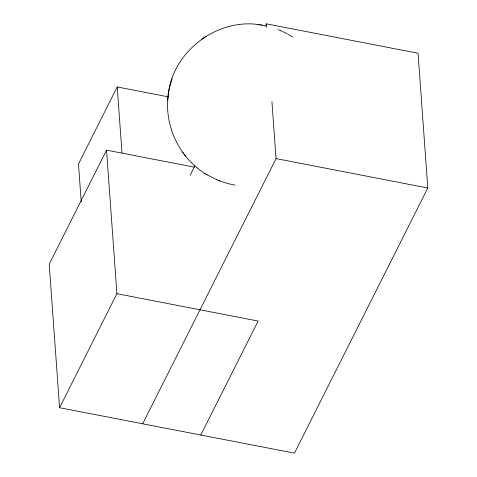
<?xml version="1.0" encoding="UTF-8"?>
<svg xmlns="http://www.w3.org/2000/svg" width="477" height="477" viewBox="0 0 477 477"><rect width="100%" height="100%" fill="white"/><g stroke="black" fill="none" stroke-linecap="round" stroke-linejoin="round"><path stroke-width="0.72" d="M168.697 92.228C163.009 124.253 179.072 158.626 207.221 174.892M167.737 100.504C169.013 52.887 218.359 14.99 264.646 25.669M168.685 92.317L169.758 86.862M169.782 86.742L172.054 78.705M168.429 96.873L117.223 86.957L78.484 163.975L81.221 201.825M194.342 167.147L106.544 150.142L49.203 264.157L59.577 407.716L294.446 453.15L427.797 188.004L418.061 53.245L266.303 23.85L264.968 26.509M59.577 407.716L116.919 293.695L106.544 150.142M190.102 175.363L194.783 166.056M142.689 423.755L276.04 158.608L271.92 101.595M200.781 435.066L258.123 321.051L116.919 293.695M201.711 39.102L206.237 36.103M258.021 24.631L259.351 24.822M260.788 25.019L261.992 25.192M234.809 185.118L227.499 183.514L219.205 180.753M276.04 158.608L427.797 188.004M280.488 30.588L282.557 31.506M206.958 174.731L216.975 179.841M277.888 29.532L278.258 29.681M278.878 29.932L280.726 30.689M216.737 179.746L219.575 180.902M283.165 31.78L287.339 33.891M292.502 36.944L292.884 37.176M204.579 173.252L204.961 173.491M291.936 36.592L288.066 34.296M184.42 154.614L185.404 155.907M182.733 152.39L183.794 153.773M266.303 23.85L266.571 27.553M117.223 86.957L121.993 153.016"/></g></svg>
